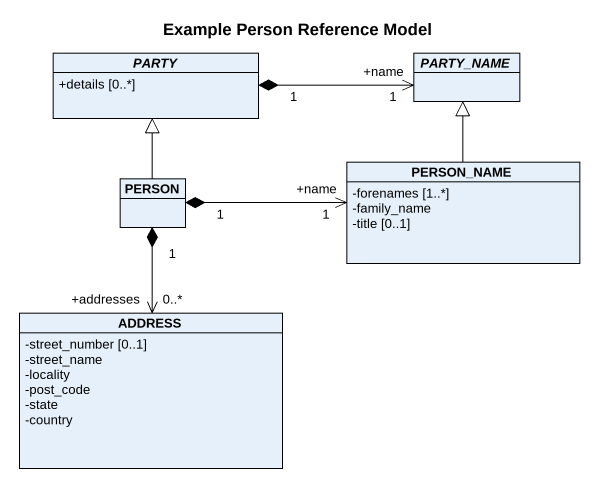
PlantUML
@startuml
title Example Person Reference Model
hide circle
hide empty members
skinparam classAttributeIconSize 0
abstract class PARTY {
  +details [0..*]
}
abstract class PARTY_NAME
class PERSON_NAME {
  -forenames [1..*]
  -family_name
  -title [0..1]
}
class "PERSON" as PERSON_
class ADDRESS {
  -street_number [0..1]
  -street_name
  -locality
  -post_code
  -state
  -country
}
PARTY "1" *-right-> "+name\n1" PARTY_NAME
PERSON_NAME -up-|> PARTY_NAME
PERSON_ -up-|> PARTY
PERSON_ "1" *-right-> "+name\n1" PERSON_NAME
PERSON_ "1" *--> "+addresses\n0..*" ADDRESS
@enduml
